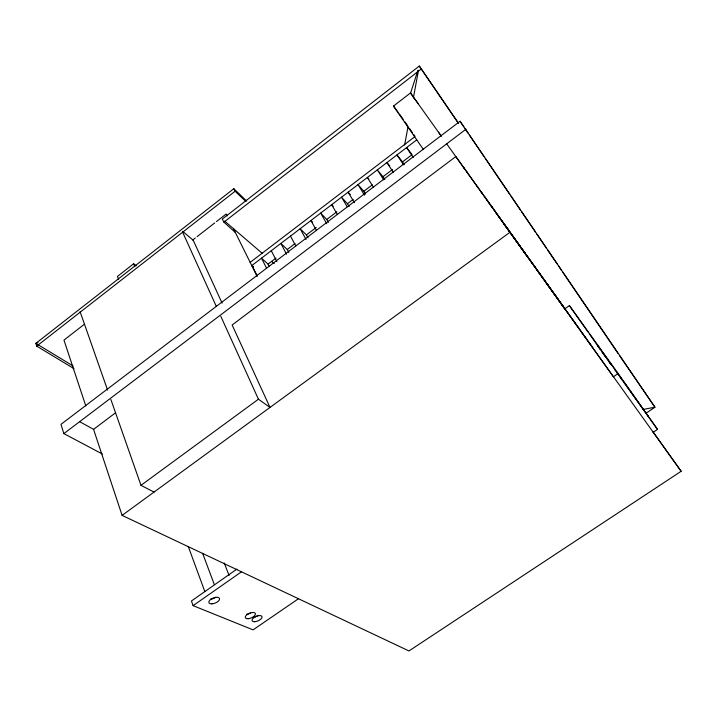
<?xml version="1.0" encoding="UTF-8"?>
<svg xmlns="http://www.w3.org/2000/svg" width="717" height="717" viewBox="0 0 717 717"><rect width="100%" height="100%" fill="white"/><g stroke="black" fill="none" stroke-linecap="round" stroke-linejoin="round"><path stroke-width="1.08" d="M404.612 145.094L408.081 126.434M413.377 97.888L418.477 70.436M410.581 93.093L417.957 70.203M136.194 265.711L133.64 263.757L117.454 276.421L118.61 279.406M246.738 201.101L233.805 188.705L35.85 343.371L36.701 346.123L74.021 368.672M36.701 346.123L235.104 191.251L233.805 188.705M84.248 324.344L63.965 340.1L85.816 405.974M192.694 240.043L195.338 237.99M197.103 236.619L214.742 222.915M216.498 221.544L226.205 214.007L227.164 215.951M419.293 66.045L458.495 123.351L419.293 66.045L222.306 219.07L223.91 222.136L235.346 232.469M223.91 222.136L421.39 68.904M423.514 149.656L393.481 106.08L410.474 92.95L418.163 103.678M250.161 262.368L414.659 136.813M416.756 139.842L251.766 265.613L253.424 267.074M266.518 268.095L261.508 258.192L268.05 264.089L275.991 258.057M286.567 254.239L280.876 243.43L287.275 249.48L295.081 243.547M308.023 237.847L306.419 234.925L316.197 227.495M328.422 222.36L326.764 219.465L336.856 211.793M349.17 206.604L347.458 203.736L353.185 199.38M365.589 194.137L363.833 191.287L372.266 184.887M384.823 179.546L383.012 176.714L392.531 169.472M404.307 164.578L402.515 161.89L412.06 154.639L406.611 147.577L413.279 157.435M645.676 413.467L654.944 407.211L460.045 121.272L60.981 424.339L63.858 433.615L102.343 453.995M63.858 433.615L465.942 129.257M79.632 421.668L93.569 429.349L115.589 412.768M110.884 399.494L140.98 485.337L258.434 399.208L270.004 407.435L232.147 324.998L455.815 156.575L681.15 471.275L408.941 650.955L122.096 515.389L93.569 429.349M122.096 515.389L509.823 232.389M653.205 432.306L657.525 429.402L618.153 373.521L569.397 305.612L564.906 308.785L446.682 143.839M236.915 569.101L191.439 600.98L193.097 605.65L253.083 629.867L298.46 598.74M193.097 605.65L241.468 571.808M618.153 373.521L613.394 376.792L557.333 298.191M37.947 342.601L35.85 343.371L73.152 366.002M643.131 409.425L654.944 407.211L619.354 355.363M140.98 485.337L154.03 492.086M182.79 231.448L193.249 240.312L222.082 303.094M224.699 221.123L262.341 253.424M271.689 261.445L274.235 263.632M253.639 266.903L251.99 265.451L256.91 275.391M235.104 191.251L245.635 201.244M306.419 234.925L300.154 228.723L306.042 239.46M312.451 222.109L310.909 220.531L316.349 230.247M326.764 219.465L320.66 213.101L326.746 223.749M333.172 206.317L331.666 204.703L337.304 214.338M347.458 203.736L341.507 197.202L347.225 206.801M350.317 194.639L348.103 192.174L354.467 202.705M363.833 191.287L358.007 184.627L364.469 195.105M368.789 179.187L367.355 177.502L373.638 187.522M383.012 176.714L377.339 169.893L383.72 179.877M389.734 166.021L386.938 162.571L393.409 172.519M402.515 161.89L396.994 154.899L403.572 164.802M393.481 106.08L398.078 112.219M399.387 113.976L403.214 119.3M600.864 350.03L597.611 345.495L600.765 349.968M602.163 351.841L608.025 360.006M609.325 361.816L615.186 369.981M616.486 371.791L622.338 379.956M623.647 381.767L648.535 416.756M614.774 369.703L618.771 375.385M619.963 376.945L625.807 385.083M627.106 386.893L657.525 429.402M566.197 310.586L568.778 314.198M570.078 316L575.894 324.12M577.185 325.921L579.766 329.524M581.066 331.335L583.002 334.041M584.292 335.843L586.882 339.446M588.173 341.256L592.699 347.566M503.979 224.027L527.488 256.811L496.021 212.761M545.825 282.381L565.704 310.111L527.138 256.175M438.472 132.179L441.08 135.818M462.985 166.541L464.249 168.298M466.74 171.775L467.968 173.487M477.208 186.375L478.454 188.123M480.928 191.573L482.102 193.214M484.504 196.557L485.767 198.322M487.031 200.088L489.559 203.619M490.132 204.417L492.973 208.378L490.419 204.793M494.165 210.036L496.54 213.361M497.732 215.019L499.937 218.093M501.04 219.635L505.637 226.043M510.056 232.218L514.94 239.03M522.326 249.337L515.559 239.89L518.024 243.341M522.926 250.17L525.328 253.522L522.729 249.883M526.529 255.207L529.54 259.402M530.141 260.244L533.045 264.304M533.654 265.147L537.911 271.089M538.476 271.868L540.161 274.226M540.726 275.014L545.664 281.898M546.211 282.659L556.742 297.358L554.859 294.714M652.9 431.661L681.15 471.275M538.808 272.317L540.089 274.118M546.479 283.036L548.388 285.698M410.474 92.95L441.358 136.23M602.029 351.751L605.184 356.224M607.075 358.903L610.23 363.367M569.397 305.612L587.967 331.917M589.249 333.728L600.138 349.152M602.056 351.877L605.901 357.317M609.1 361.852L611.664 365.482M405.069 121.989L407.543 125.574M409.398 128.271L412.49 132.753M413.727 134.545L414.973 136.338M460.045 121.272L463.827 126.828M465.082 128.675L468.237 133.299M469.492 135.155L483.975 156.431M485.239 158.287L509.796 194.37M511.051 196.216L520.497 210.099M521.761 211.945L535.608 232.308M536.872 234.154L546.318 248.037M547.573 249.883L557.019 263.766M558.274 265.613L561.429 270.237M562.684 272.093L618.099 353.517M290.484 236.099L295.754 245.895M287.275 249.48L288.834 252.411M271.277 250.744L276.887 261.597M268.05 264.089L269.054 266.061M233.446 228.633L257.188 276.547M182.45 231.779L216.229 306.213M220.818 316.331L258.434 399.208M133.64 263.757L134.841 266.724M224.233 562.962L229.064 575.473M202.606 553.3L214.338 584.624M188.284 546.488L204.838 591.588M80.089 311.68L107.577 390.075M258.165 615.455A5.377 2.474 -23.1 0 1 253.164 617.301M250.385 613.107A5.422 2.518 -22.9 0 1 246.496 614.263M215.718 597.315A5.7 2.743 -21.9 0 1 210.377 599.242M508.837 230.515L506.274 226.939L508.837 230.515M254.858 621.711A5.386 2.465 -23.1 0 0 262.055 616.79A5.386 2.465 -23.1 0 0 254.15 617.418A5.386 2.465 -23.1 0 0 254.858 621.711M248.19 618.717A5.44 2.501 -22.9 0 0 255.44 613.743A5.44 2.501 -22.9 0 0 247.428 614.352A5.44 2.501 -22.9 0 0 248.19 618.717M212.044 603.857A5.718 2.734 -21.9 0 0 219.581 598.623A5.718 2.734 -21.9 0 0 211.004 599.188A5.718 2.734 -21.9 0 0 212.044 603.857"/></g></svg>
